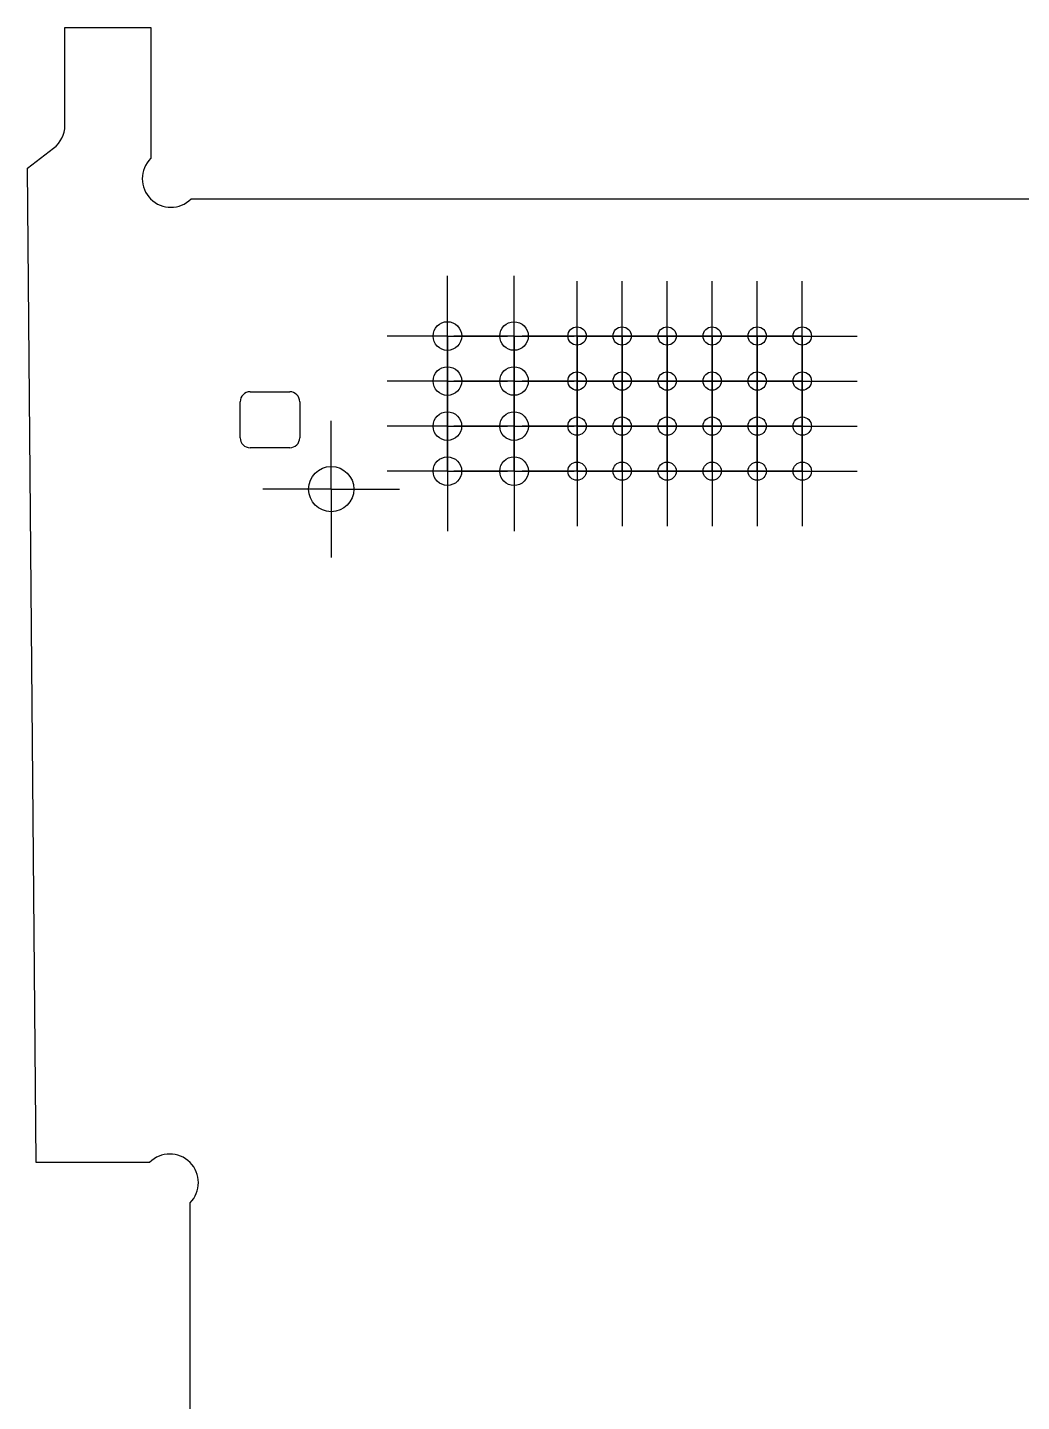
# Model space of a CAD drawing. Extents: x -3.11 to 3.11, y -5.67 to 0.75.
# Drawn here: x -3.108 to -0.935, y -2.252 to 0.75 of the extents above; entities that cross this region are included whole.
import ezdxf

# ---------------------------------------------------------------- set-up
doc = ezdxf.new("R2010")
doc.units = 0
doc.layers.get('0').update_dxf_attribs({"linetype": 'CONTINUOUS'})

# ---------------------------------------------------------------- blocks, each defined once
blk = doc.blocks.new('SW_CENTERMARKSYMBOL_57')
at = {"color": 0, "linetype": 'CONTINUOUS'}
for p, q in [((0, 0.1), (0, 0.12)), ((0, 0), (0, 0.1)), ((-0.1, 0), (-0.12, 0)), ((0, 0), (-0.1, 0)), ((0, 0), (0, -0.1)), ((0, 0), (0.1, 0)), ((0.1, 0), (0.12, 0)), ((0, -0.1), (0, -0.12))]:
    blk.add_line(p, q, dxfattribs=at)
blk = doc.blocks.new('SW_CENTERMARKSYMBOL_58')
at = {"color": 0, "linetype": 'CONTINUOUS'}
for p, q in [((0, 0.1), (0, 0.12)), ((0, 0), (0, 0.1)), ((-0.1, 0), (-0.12, 0)), ((0, 0), (-0.1, 0)), ((0, 0), (0, -0.1)), ((0, 0), (0.1, 0)), ((0.1, 0), (0.12, 0)), ((0, -0.1), (0, -0.12))]:
    blk.add_line(p, q, dxfattribs=at)
blk = doc.blocks.new('SW_CENTERMARKSYMBOL_65')
at = {"color": 0, "linetype": 'CONTINUOUS'}
for p, q in [((0, 0.1), (0, 0.12)), ((0, 0), (0, 0.1)), ((-0.1, 0), (-0.12, 0)), ((0, 0), (-0.1, 0)), ((0, 0), (0, -0.1)), ((0, 0), (0.1, 0)), ((0.1, 0), (0.12, 0)), ((0, -0.1), (0, -0.12))]:
    blk.add_line(p, q, dxfattribs=at)
blk = doc.blocks.new('SW_CENTERMARKSYMBOL_66')
at = {"color": 0, "linetype": 'CONTINUOUS'}
for p, q in [((0, 0.1), (0, 0.12)), ((0, 0), (0, 0.1)), ((-0.1, 0), (-0.12, 0)), ((0, 0), (-0.1, 0)), ((0, 0), (0, -0.1)), ((0, 0), (0.1, 0)), ((0.1, 0), (0.12, 0)), ((0, -0.1), (0, -0.12))]:
    blk.add_line(p, q, dxfattribs=at)
blk = doc.blocks.new('SW_CENTERMARKSYMBOL_67')
at = {"color": 0, "linetype": 'CONTINUOUS'}
for p, q in [((0, 0.1), (0, 0.12)), ((0, 0), (0, 0.1)), ((-0.1, 0), (-0.12, 0)), ((0, 0), (-0.1, 0)), ((0, 0), (0, -0.1)), ((0, 0), (0.1, 0)), ((0.1, 0), (0.12, 0)), ((0, -0.1), (0, -0.12))]:
    blk.add_line(p, q, dxfattribs=at)
blk = doc.blocks.new('SW_CENTERMARKSYMBOL_68')
at = {"color": 0, "linetype": 'CONTINUOUS'}
for p, q in [((0, 0.1), (0, 0.12)), ((0, 0), (0, 0.1)), ((-0.1, 0), (-0.12, 0)), ((0, 0), (-0.1, 0)), ((0, 0), (0, -0.1)), ((0, 0), (0.1, 0)), ((0.1, 0), (0.12, 0)), ((0, -0.1), (0, -0.12))]:
    blk.add_line(p, q, dxfattribs=at)
blk = doc.blocks.new('SW_CENTERMARKSYMBOL_69')
at = {"color": 0, "linetype": 'CONTINUOUS'}
for p, q in [((0, 0.1), (0, 0.12)), ((0, 0), (0, 0.1)), ((-0.1, 0), (-0.12, 0)), ((0, 0), (-0.1, 0)), ((0, 0), (0, -0.1)), ((0, 0), (0.1, 0)), ((0.1, 0), (0.12, 0)), ((0, -0.1), (0, -0.12))]:
    blk.add_line(p, q, dxfattribs=at)
blk = doc.blocks.new('SW_CENTERMARKSYMBOL_70')
at = {"color": 0, "linetype": 'CONTINUOUS'}
for p, q in [((0, 0.1), (0, 0.12)), ((0, 0), (0, 0.1)), ((-0.1, 0), (-0.12, 0)), ((0, 0), (-0.1, 0)), ((0, 0), (0, -0.1)), ((0, 0), (0.1, 0)), ((0.1, 0), (0.12, 0)), ((0, -0.1), (0, -0.12))]:
    blk.add_line(p, q, dxfattribs=at)
blk = doc.blocks.new('SW_CENTERMARKSYMBOL_71')
at = {"color": 0, "linetype": 'CONTINUOUS'}
for p, q in [((0, 0.1), (0, 0.12)), ((0, 0), (0, 0.1)), ((-0.1, 0), (-0.12, 0)), ((0, 0), (-0.1, 0)), ((0, 0), (0, -0.1)), ((0, 0), (0.1, 0)), ((0.1, 0), (0.12, 0)), ((0, -0.1), (0, -0.12))]:
    blk.add_line(p, q, dxfattribs=at)
blk = doc.blocks.new('SW_CENTERMARKSYMBOL_72')
at = {"color": 0, "linetype": 'CONTINUOUS'}
for p, q in [((0, 0.1), (0, 0.12)), ((0, 0), (0, 0.1)), ((-0.1, 0), (-0.12, 0)), ((0, 0), (-0.1, 0)), ((0, 0), (0, -0.1)), ((0, 0), (0.1, 0)), ((0.1, 0), (0.12, 0)), ((0, -0.1), (0, -0.12))]:
    blk.add_line(p, q, dxfattribs=at)
blk = doc.blocks.new('SW_CENTERMARKSYMBOL_73')
at = {"color": 0, "linetype": 'CONTINUOUS'}
for p, q in [((0, 0.1), (0, 0.12)), ((0, 0), (0, 0.1)), ((-0.1, 0), (-0.12, 0)), ((0, 0), (-0.1, 0)), ((0, 0), (0, -0.1)), ((0, 0), (0.1, 0)), ((0.1, 0), (0.12, 0)), ((0, -0.1), (0, -0.12))]:
    blk.add_line(p, q, dxfattribs=at)
blk = doc.blocks.new('SW_CENTERMARKSYMBOL_74')
at = {"color": 0, "linetype": 'CONTINUOUS'}
for p, q in [((0, 0.1), (0, 0.12)), ((0, 0), (0, 0.1)), ((-0.1, 0), (-0.12, 0)), ((0, 0), (-0.1, 0)), ((0, 0), (0, -0.1)), ((0, 0), (0.1, 0)), ((0.1, 0), (0.12, 0)), ((0, -0.1), (0, -0.12))]:
    blk.add_line(p, q, dxfattribs=at)
blk = doc.blocks.new('SW_CENTERMARKSYMBOL_75')
at = {"color": 0, "linetype": 'CONTINUOUS'}
for p, q in [((0, 0.1), (0, 0.12)), ((0, 0), (0, 0.1)), ((-0.1, 0), (-0.12, 0)), ((0, 0), (-0.1, 0)), ((0, 0), (0, -0.1)), ((0, 0), (0.1, 0)), ((0.1, 0), (0.12, 0)), ((0, -0.1), (0, -0.12))]:
    blk.add_line(p, q, dxfattribs=at)
blk = doc.blocks.new('SW_CENTERMARKSYMBOL_76')
at = {"color": 0, "linetype": 'CONTINUOUS'}
for p, q in [((0, 0.1), (0, 0.12)), ((0, 0), (0, 0.1)), ((-0.1, 0), (-0.12, 0)), ((0, 0), (-0.1, 0)), ((0, 0), (0, -0.1)), ((0, 0), (0.1, 0)), ((0.1, 0), (0.12, 0)), ((0, -0.1), (0, -0.12))]:
    blk.add_line(p, q, dxfattribs=at)
blk = doc.blocks.new('SW_CENTERMARKSYMBOL_77')
at = {"color": 0, "linetype": 'CONTINUOUS'}
for p, q in [((0, 0.1), (0, 0.12)), ((0, 0), (0, 0.1)), ((-0.1, 0), (-0.12, 0)), ((0, 0), (-0.1, 0)), ((0, 0), (0, -0.1)), ((0, 0), (0.1, 0)), ((0.1, 0), (0.12, 0)), ((0, -0.1), (0, -0.12))]:
    blk.add_line(p, q, dxfattribs=at)
blk = doc.blocks.new('SW_CENTERMARKSYMBOL_78')
at = {"color": 0, "linetype": 'CONTINUOUS'}
for p, q in [((0, 0.1), (0, 0.12)), ((0, 0), (0, 0.1)), ((-0.1, 0), (-0.12, 0)), ((0, 0), (-0.1, 0)), ((0, 0), (0, -0.1)), ((0, 0), (0.1, 0)), ((0.1, 0), (0.12, 0)), ((0, -0.1), (0, -0.12))]:
    blk.add_line(p, q, dxfattribs=at)
blk = doc.blocks.new('SW_CENTERMARKSYMBOL_79')
at = {"color": 0, "linetype": 'CONTINUOUS'}
for p, q in [((0, 0.1), (0, 0.12)), ((0, 0), (0, 0.1)), ((-0.1, 0), (-0.12, 0)), ((0, 0), (-0.1, 0)), ((0, 0), (0, -0.1)), ((0, 0), (0.1, 0)), ((0.1, 0), (0.12, 0)), ((0, -0.1), (0, -0.12))]:
    blk.add_line(p, q, dxfattribs=at)
blk = doc.blocks.new('SW_CENTERMARKSYMBOL_80')
at = {"color": 0, "linetype": 'CONTINUOUS'}
for p, q in [((0, 0.1), (0, 0.12)), ((0, 0), (0, 0.1)), ((-0.1, 0), (-0.12, 0)), ((0, 0), (-0.1, 0)), ((0, 0), (0, -0.1)), ((0, 0), (0.1, 0)), ((0.1, 0), (0.12, 0)), ((0, -0.1), (0, -0.12))]:
    blk.add_line(p, q, dxfattribs=at)
blk = doc.blocks.new('SW_CENTERMARKSYMBOL_84')
at = {"color": 0, "linetype": 'CONTINUOUS'}
for p, q in [((0, 0.1), (0, 0.12)), ((0, 0), (0, 0.1)), ((-0.1, 0), (-0.12, 0)), ((0, 0), (-0.1, 0)), ((0, 0), (0, -0.1)), ((0, 0), (0.1, 0)), ((0.1, 0), (0.12, 0)), ((0, -0.1), (0, -0.12))]:
    blk.add_line(p, q, dxfattribs=at)
blk = doc.blocks.new('SW_CENTERMARKSYMBOL_85')
at = {"color": 0, "linetype": 'CONTINUOUS'}
for p, q in [((0, 0.1), (0, 0.12)), ((0, 0), (0, 0.1)), ((-0.1, 0), (-0.12, 0)), ((0, 0), (-0.1, 0)), ((0, 0), (0, -0.1)), ((0, 0), (0.1, 0)), ((0.1, 0), (0.12, 0)), ((0, -0.1), (0, -0.12))]:
    blk.add_line(p, q, dxfattribs=at)
blk = doc.blocks.new('SW_CENTERMARKSYMBOL_86')
at = {"color": 0, "linetype": 'CONTINUOUS'}
for p, q in [((0, 0.1), (0, 0.12)), ((0, 0), (0, 0.1)), ((-0.1, 0), (-0.12, 0)), ((0, 0), (-0.1, 0)), ((0, 0), (0, -0.1)), ((0, 0), (0.1, 0)), ((0.1, 0), (0.12, 0)), ((0, -0.1), (0, -0.12))]:
    blk.add_line(p, q, dxfattribs=at)
blk = doc.blocks.new('SW_CENTERMARKSYMBOL_87')
at = {"color": 0, "linetype": 'CONTINUOUS'}
for p, q in [((0, 0.1), (0, 0.12)), ((0, 0), (0, 0.1)), ((-0.1, 0), (-0.12, 0)), ((0, 0), (-0.1, 0)), ((0, 0), (0, -0.1)), ((0, 0), (0.1, 0)), ((0.1, 0), (0.12, 0)), ((0, -0.1), (0, -0.12))]:
    blk.add_line(p, q, dxfattribs=at)
blk = doc.blocks.new('SW_CENTERMARKSYMBOL_88')
at = {"color": 0, "linetype": 'CONTINUOUS'}
for p, q in [((0, 0.1), (0, 0.12)), ((0, 0), (0, 0.1)), ((-0.1, 0), (-0.12, 0)), ((0, 0), (-0.1, 0)), ((0, 0), (0, -0.1)), ((0, 0), (0.1, 0)), ((0.1, 0), (0.12, 0)), ((0, -0.1), (0, -0.12))]:
    blk.add_line(p, q, dxfattribs=at)
blk = doc.blocks.new('SW_CENTERMARKSYMBOL_89')
at = {"color": 0, "linetype": 'CONTINUOUS'}
for p, q in [((0, 0.1), (0, 0.13125)), ((0, 0), (0, 0.1)), ((-0.1, 0), (-0.13125, 0)), ((0, 0), (-0.1, 0)), ((0, 0), (0, -0.1)), ((0, 0), (0.1, 0)), ((0.1, 0), (0.13125, 0)), ((0, -0.1), (0, -0.13125))]:
    blk.add_line(p, q, dxfattribs=at)
blk = doc.blocks.new('SW_CENTERMARKSYMBOL_90')
at = {"color": 0, "linetype": 'CONTINUOUS'}
for p, q in [((0, 0.1), (0, 0.13125)), ((0, 0), (0, 0.1)), ((-0.1, 0), (-0.13125, 0)), ((0, 0), (-0.1, 0)), ((0, 0), (0, -0.1)), ((0, 0), (0.1, 0)), ((0.1, 0), (0.13125, 0)), ((0, -0.1), (0, -0.13125))]:
    blk.add_line(p, q, dxfattribs=at)
blk = doc.blocks.new('SW_CENTERMARKSYMBOL_91')
at = {"color": 0, "linetype": 'CONTINUOUS'}
for p, q in [((0, 0.1), (0, 0.13125)), ((0, 0), (0, 0.1)), ((-0.1, 0), (-0.13125, 0)), ((0, 0), (-0.1, 0)), ((0, 0), (0, -0.1)), ((0, 0), (0.1, 0)), ((0.1, 0), (0.13125, 0)), ((0, -0.1), (0, -0.13125))]:
    blk.add_line(p, q, dxfattribs=at)
blk = doc.blocks.new('SW_CENTERMARKSYMBOL_101')
at = {"color": 0, "linetype": 'CONTINUOUS'}
for p, q in [((0, 0.1), (0, 0.13125)), ((0, 0), (0, 0.1)), ((-0.1, 0), (-0.13125, 0)), ((0, 0), (-0.1, 0)), ((0, 0), (0, -0.1)), ((0, 0), (0.1, 0)), ((0.1, 0), (0.13125, 0)), ((0, -0.1), (0, -0.13125))]:
    blk.add_line(p, q, dxfattribs=at)
blk = doc.blocks.new('SW_CENTERMARKSYMBOL_102')
at = {"color": 0, "linetype": 'CONTINUOUS'}
for p, q in [((0, 0.1), (0, 0.13125)), ((0, 0), (0, 0.1)), ((-0.1, 0), (-0.13125, 0)), ((0, 0), (-0.1, 0)), ((0, 0), (0, -0.1)), ((0, 0), (0.1, 0)), ((0.1, 0), (0.13125, 0)), ((0, -0.1), (0, -0.13125))]:
    blk.add_line(p, q, dxfattribs=at)
blk = doc.blocks.new('SW_CENTERMARKSYMBOL_103')
at = {"color": 0, "linetype": 'CONTINUOUS'}
for p, q in [((0, 0.1), (0, 0.13125)), ((0, 0), (0, 0.1)), ((-0.1, 0), (-0.13125, 0)), ((0, 0), (-0.1, 0)), ((0, 0), (0, -0.1)), ((0, 0), (0.1, 0)), ((0.1, 0), (0.13125, 0)), ((0, -0.1), (0, -0.13125))]:
    blk.add_line(p, q, dxfattribs=at)
blk = doc.blocks.new('SW_CENTERMARKSYMBOL_104')
at = {"color": 0, "linetype": 'CONTINUOUS'}
for p, q in [((0, 0.1), (0, 0.13125)), ((0, 0), (0, 0.1)), ((-0.1, 0), (-0.13125, 0)), ((0, 0), (-0.1, 0)), ((0, 0), (0, -0.1)), ((0, 0), (0.1, 0)), ((0.1, 0), (0.13125, 0)), ((0, -0.1), (0, -0.13125))]:
    blk.add_line(p, q, dxfattribs=at)
blk = doc.blocks.new('SW_CENTERMARKSYMBOL_105')
at = {"color": 0, "linetype": 'CONTINUOUS'}
for p, q in [((0, 0.1), (0, 0.12)), ((0, 0), (0, 0.1)), ((-0.1, 0), (-0.12, 0)), ((0, 0), (-0.1, 0)), ((0, 0), (0, -0.1)), ((0, 0), (0.1, 0)), ((0.1, 0), (0.12, 0)), ((0, -0.1), (0, -0.12))]:
    blk.add_line(p, q, dxfattribs=at)
blk = doc.blocks.new('SW_CENTERMARKSYMBOL_106')
at = {"color": 0, "linetype": 'CONTINUOUS'}
for p, q in [((0, 0.1), (0, 0.13125)), ((0, 0), (0, 0.1)), ((-0.1, 0), (-0.13125, 0)), ((0, 0), (-0.1, 0)), ((0, 0), (0, -0.1)), ((0, 0), (0.1, 0)), ((0.1, 0), (0.13125, 0)), ((0, -0.1), (0, -0.13125))]:
    blk.add_line(p, q, dxfattribs=at)
blk = doc.blocks.new('SW_CENTERMARKSYMBOL_112')
at = {"color": 0, "linetype": 'CONTINUOUS'}
for p, q in [((0, 0.1), (0, 0.1494)), ((0, 0), (0, 0.1)), ((-0.1, 0), (-0.1494, 0)), ((0, 0), (-0.1, 0)), ((0, 0), (0, -0.1)), ((0, 0), (0.1, 0)), ((0.1, 0), (0.1494, 0)), ((0, -0.1), (0, -0.1494))]:
    blk.add_line(p, q, dxfattribs=at)

msp = doc.modelspace()

# ---------------------------------------------------------------- linework, layer by layer
at = {"color": 7, "linetype": 'CONTINUOUS'}
for p, q in [((-3.0258, 0.7497), (-2.8382, 0.7497)), ((-3.0258, 0.5356), (-3.0258, 0.7497)), ((-2.8382, 0.7497), (-2.8382, 0.4635)), ((-3.1076, 0.4423), (-3.0504, 0.486)), ((-3.0886, -1.73), (-3.1076, 0.4423)), ((-2.7499, 0.3751), (2.7482, 0.3751)), ((-2.6209, -0.0462), (-2.5343, -0.0462)), ((-2.6427, -0.1467), (-2.6427, -0.068)), ((-2.5125, -0.068), (-2.5125, -0.1467)), ((-2.5343, -0.1686), (-2.6209, -0.1686)), ((-2.8407, -1.73), (-3.0886, -1.73)), ((-2.7523, -5.6679), (-2.7523, -1.8184))]:
    msp.add_line(p, q, dxfattribs=at)
for centre, radius in [((-2.1898, 0.0756), 0.0313), ((-2.0441, 0.0756), 0.0312), ((-1.9063, 0.0756), 0.02), ((-1.8079, 0.0756), 0.02), ((-1.7095, 0.0756), 0.02), ((-1.6111, 0.0756), 0.02), ((-1.5126, 0.0756), 0.02), ((-1.4142, 0.0756), 0.02), ((-2.1898, -0.0228), 0.0313), ((-2.0441, -0.0228), 0.0312), ((-1.9063, -0.0228), 0.02), ((-1.8079, -0.0228), 0.02), ((-1.7095, -0.0228), 0.02), ((-1.6111, -0.0228), 0.02), ((-1.5126, -0.0228), 0.02), ((-1.4142, -0.0228), 0.02), ((-2.1898, -0.1213), 0.0312), ((-2.0441, -0.1213), 0.0313), ((-1.9063, -0.1213), 0.02), ((-1.8079, -0.1213), 0.02), ((-1.7095, -0.1213), 0.02), ((-1.6111, -0.1213), 0.02), ((-1.5126, -0.1213), 0.02), ((-1.4142, -0.1213), 0.02), ((-2.4437, -0.2589), 0.0494), ((-2.1898, -0.2197), 0.0312), ((-2.0441, -0.2197), 0.0313), ((-1.9063, -0.2197), 0.02), ((-1.8079, -0.2197), 0.02), ((-1.7095, -0.2197), 0.02), ((-1.6111, -0.2197), 0.02), ((-1.5126, -0.2197), 0.02), ((-1.4142, -0.2197), 0.02)]:
    msp.add_circle(centre, radius, dxfattribs=at)
for centre, radius, start, end in [((-3.0883, 0.5356), 0.0625, 307.393, 0), ((-2.7941, 0.4193), 0.0625, 135, 315), ((-2.6209, -0.068), 0.0218, 90, 180), ((-2.5343, -0.068), 0.0218, 0, 90), ((-2.6209, -0.1467), 0.0218, 180, 270), ((-2.5343, -0.1467), 0.0218, 270, 0), ((-2.7965, -1.7742), 0.0625, 315, 135)]:
    msp.add_arc(centre, radius, start, end, dxfattribs=at)

# ---------------------------------------------------------------- block references
for name, p in [('SW_CENTERMARKSYMBOL_90', (-2.1898, 0.0756)), ('SW_CENTERMARKSYMBOL_91', (-2.0441, 0.0756)), ('SW_CENTERMARKSYMBOL_69', (-1.9063, 0.0756)), ('SW_CENTERMARKSYMBOL_70', (-1.8079, 0.0756)), ('SW_CENTERMARKSYMBOL_71', (-1.7095, 0.0756)), ('SW_CENTERMARKSYMBOL_72', (-1.6111, 0.0756)), ('SW_CENTERMARKSYMBOL_57', (-1.5126, 0.0756)), ('SW_CENTERMARKSYMBOL_58', (-1.4142, 0.0756)), ('SW_CENTERMARKSYMBOL_104', (-2.1898, -0.0228)), ('SW_CENTERMARKSYMBOL_89', (-2.0441, -0.0228)), ('SW_CENTERMARKSYMBOL_79', (-1.9063, -0.0228)), ('SW_CENTERMARKSYMBOL_80', (-1.8079, -0.0228)), ('SW_CENTERMARKSYMBOL_65', (-1.7095, -0.0228)), ('SW_CENTERMARKSYMBOL_66', (-1.6111, -0.0228)), ('SW_CENTERMARKSYMBOL_67', (-1.5126, -0.0228)), ('SW_CENTERMARKSYMBOL_68', (-1.4142, -0.0228)), ('SW_CENTERMARKSYMBOL_102', (-2.1898, -0.1213)), ('SW_CENTERMARKSYMBOL_103', (-2.0441, -0.1213)), ('SW_CENTERMARKSYMBOL_73', (-1.9063, -0.1213)), ('SW_CENTERMARKSYMBOL_74', (-1.8079, -0.1213)), ('SW_CENTERMARKSYMBOL_75', (-1.7095, -0.1213)), ('SW_CENTERMARKSYMBOL_76', (-1.6111, -0.1213)), ('SW_CENTERMARKSYMBOL_77', (-1.5126, -0.1213)), ('SW_CENTERMARKSYMBOL_78', (-1.4142, -0.1213)), ('SW_CENTERMARKSYMBOL_106', (-2.1898, -0.2197)), ('SW_CENTERMARKSYMBOL_101', (-2.0441, -0.2197)), ('SW_CENTERMARKSYMBOL_112', (-2.4437, -0.2589)), ('SW_CENTERMARKSYMBOL_105', (-1.9063, -0.2197)), ('SW_CENTERMARKSYMBOL_84', (-1.8079, -0.2197)), ('SW_CENTERMARKSYMBOL_85', (-1.7095, -0.2197)), ('SW_CENTERMARKSYMBOL_86', (-1.6111, -0.2197)), ('SW_CENTERMARKSYMBOL_87', (-1.5126, -0.2197)), ('SW_CENTERMARKSYMBOL_88', (-1.4142, -0.2197))]:
    msp.add_blockref(name, p, dxfattribs=at)

doc.saveas('drawing.dxf')
